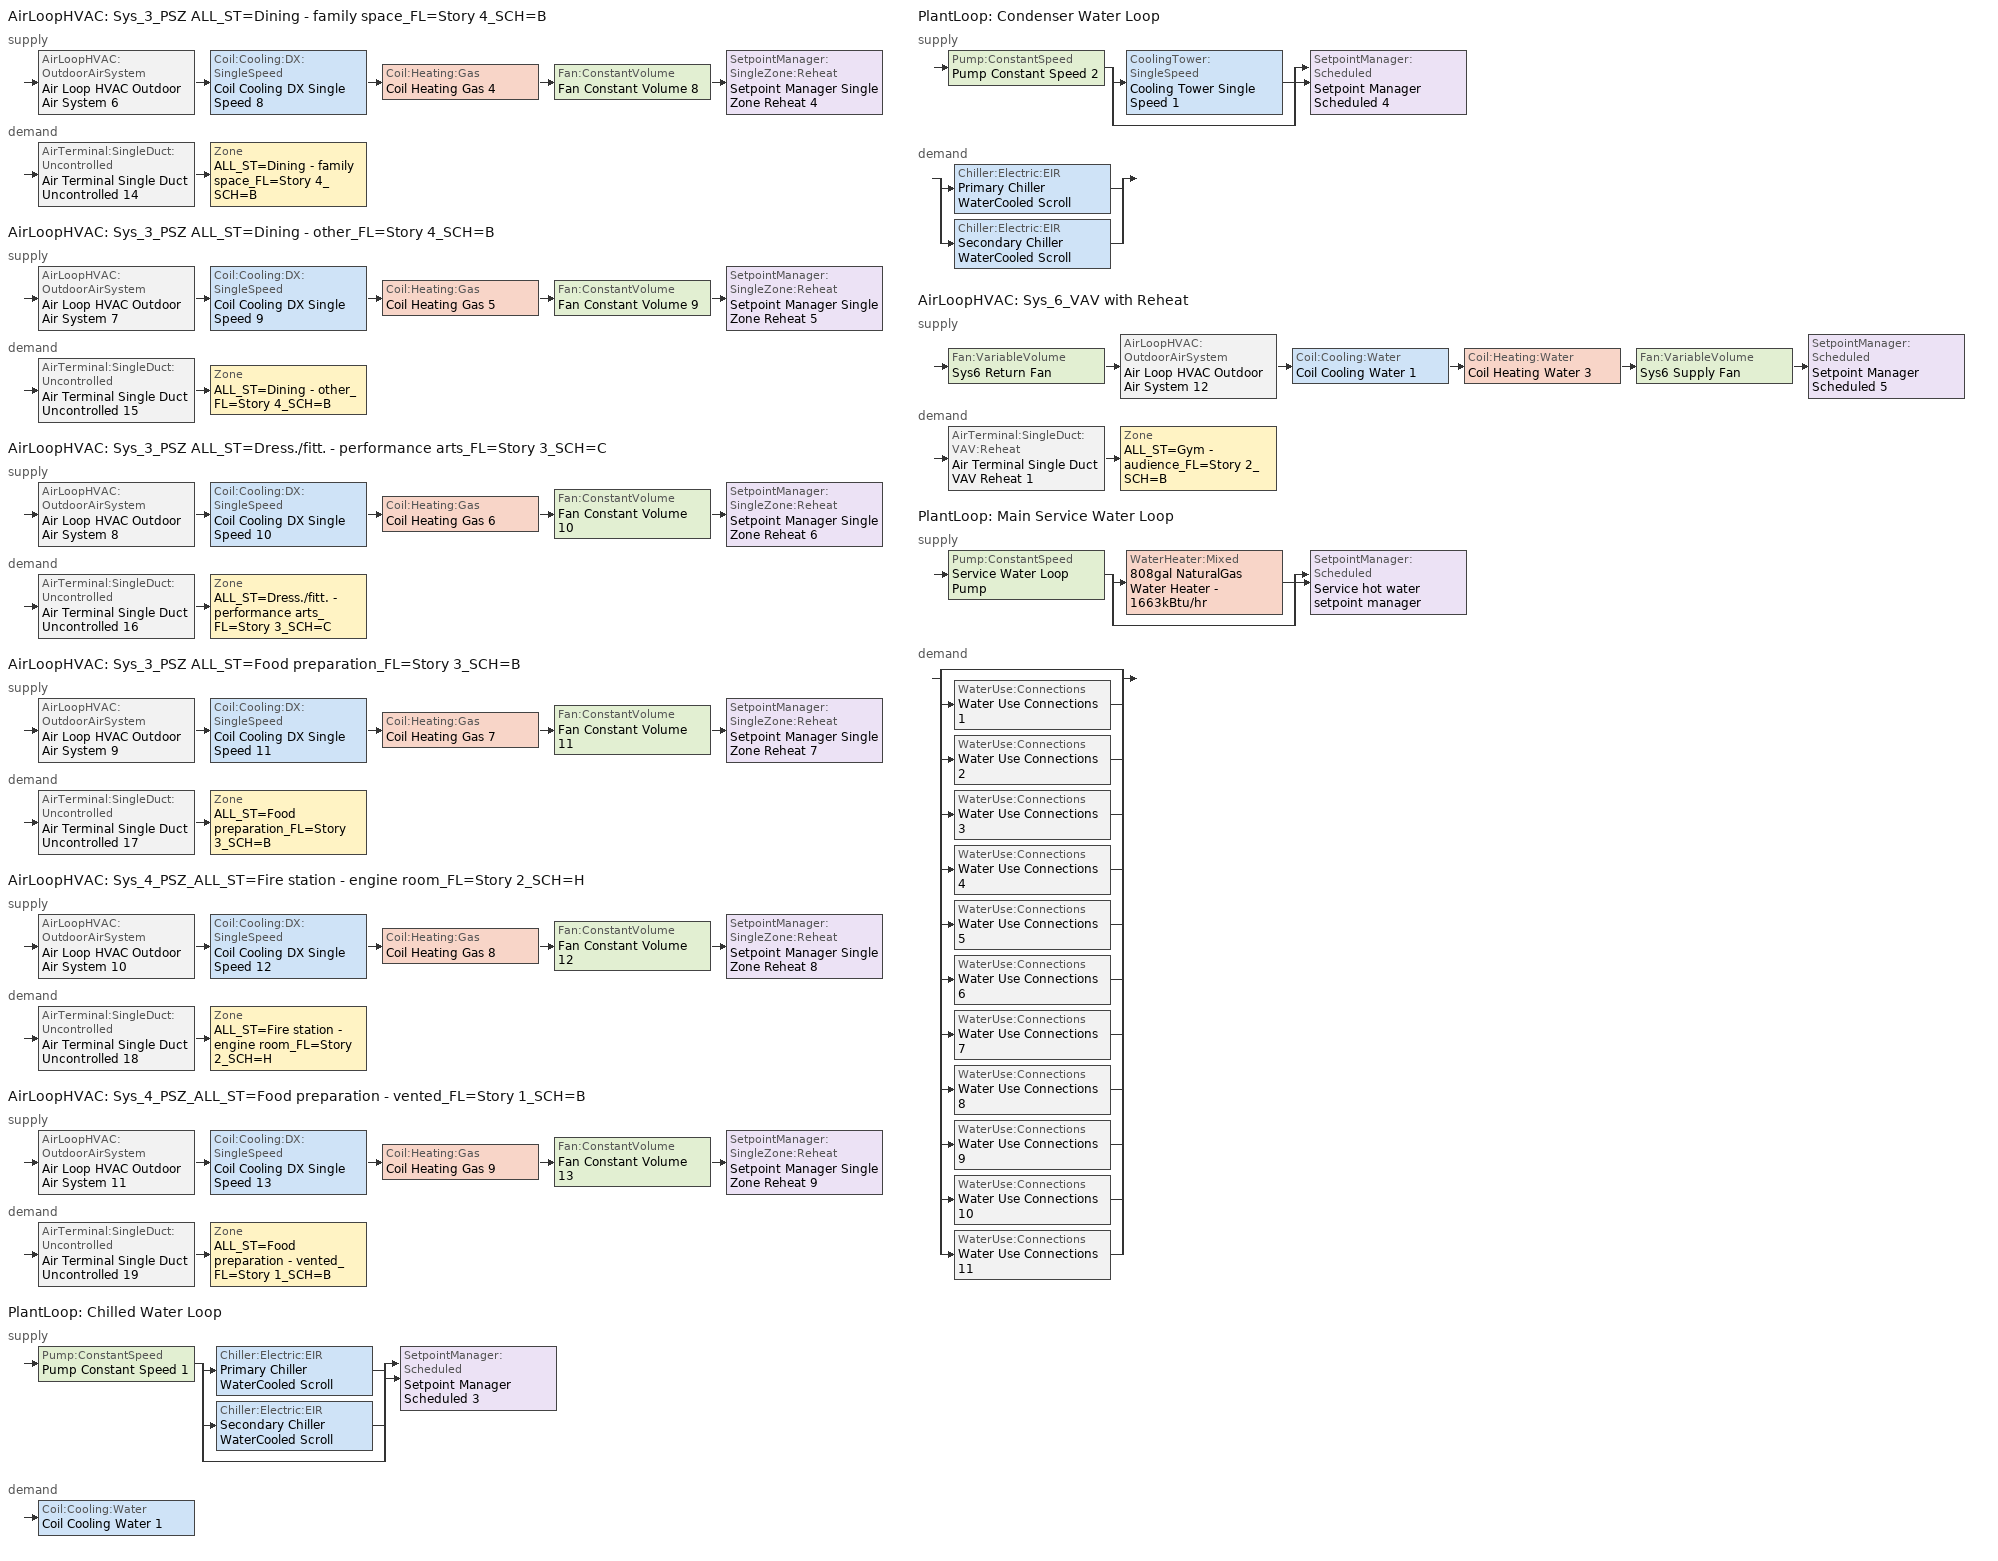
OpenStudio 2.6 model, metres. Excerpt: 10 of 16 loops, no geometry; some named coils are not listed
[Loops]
AirLoopHVAC 'Sys_3_PSZ ALL_ST=Dining - family space_FL=Story 4_SCH=B'
 supply: AirLoopHVAC:OutdoorAirSystem 'Air Loop HVAC Outdoor Air System 6' > Coil:Cooling:DX:SingleSpeed 'Coil Cooling DX Single Speed 8' > Coil:Heating:Gas 'Coil Heating Gas 4' > Fan:ConstantVolume 'Fan Constant Volume 8' > SetpointManager:SingleZone:Reheat 'Setpoint Manager Single Zone Reheat 4'
 demand: AirTerminal:SingleDuct:Uncontrolled 'Air Terminal Single Duct Uncontrolled 14' > Zone 'ALL_ST=Dining - family space_FL=Story 4_SCH=B'
AirLoopHVAC 'Sys_3_PSZ ALL_ST=Dining - other_FL=Story 4_SCH=B'
 supply: AirLoopHVAC:OutdoorAirSystem 'Air Loop HVAC Outdoor Air System 7' > Coil:Cooling:DX:SingleSpeed 'Coil Cooling DX Single Speed 9' > Coil:Heating:Gas 'Coil Heating Gas 5' > Fan:ConstantVolume 'Fan Constant Volume 9' > SetpointManager:SingleZone:Reheat 'Setpoint Manager Single Zone Reheat 5'
 demand: AirTerminal:SingleDuct:Uncontrolled 'Air Terminal Single Duct Uncontrolled 15' > Zone 'ALL_ST=Dining - other_FL=Story 4_SCH=B'
AirLoopHVAC 'Sys_3_PSZ ALL_ST=Dress./fitt. - performance arts_FL=Story 3_SCH=C'
 supply: AirLoopHVAC:OutdoorAirSystem 'Air Loop HVAC Outdoor Air System 8' > Coil:Cooling:DX:SingleSpeed 'Coil Cooling DX Single Speed 10' > Coil:Heating:Gas 'Coil Heating Gas 6' > Fan:ConstantVolume 'Fan Constant Volume 10' > SetpointManager:SingleZone:Reheat 'Setpoint Manager Single Zone Reheat 6'
 demand: AirTerminal:SingleDuct:Uncontrolled 'Air Terminal Single Duct Uncontrolled 16' > Zone 'ALL_ST=Dress./fitt. - performance arts_FL=Story 3_SCH=C'
AirLoopHVAC 'Sys_3_PSZ ALL_ST=Food preparation_FL=Story 3_SCH=B'
 supply: AirLoopHVAC:OutdoorAirSystem 'Air Loop HVAC Outdoor Air System 9' > Coil:Cooling:DX:SingleSpeed 'Coil Cooling DX Single Speed 11' > Coil:Heating:Gas 'Coil Heating Gas 7' > Fan:ConstantVolume 'Fan Constant Volume 11' > SetpointManager:SingleZone:Reheat 'Setpoint Manager Single Zone Reheat 7'
 demand: AirTerminal:SingleDuct:Uncontrolled 'Air Terminal Single Duct Uncontrolled 17' > Zone 'ALL_ST=Food preparation_FL=Story 3_SCH=B'
AirLoopHVAC 'Sys_4_PSZ_ALL_ST=Fire station - engine room_FL=Story 2_SCH=H'
 supply: AirLoopHVAC:OutdoorAirSystem 'Air Loop HVAC Outdoor Air System 10' > Coil:Cooling:DX:SingleSpeed 'Coil Cooling DX Single Speed 12' > Coil:Heating:Gas 'Coil Heating Gas 8' > Fan:ConstantVolume 'Fan Constant Volume 12' > SetpointManager:SingleZone:Reheat 'Setpoint Manager Single Zone Reheat 8'
 demand: AirTerminal:SingleDuct:Uncontrolled 'Air Terminal Single Duct Uncontrolled 18' > Zone 'ALL_ST=Fire station - engine room_FL=Story 2_SCH=H'
AirLoopHVAC 'Sys_4_PSZ_ALL_ST=Food preparation - vented_FL=Story 1_SCH=B'
 supply: AirLoopHVAC:OutdoorAirSystem 'Air Loop HVAC Outdoor Air System 11' > Coil:Cooling:DX:SingleSpeed 'Coil Cooling DX Single Speed 13' > Coil:Heating:Gas 'Coil Heating Gas 9' > Fan:ConstantVolume 'Fan Constant Volume 13' > SetpointManager:SingleZone:Reheat 'Setpoint Manager Single Zone Reheat 9'
 demand: AirTerminal:SingleDuct:Uncontrolled 'Air Terminal Single Duct Uncontrolled 19' > Zone 'ALL_ST=Food preparation - vented_FL=Story 1_SCH=B'
PlantLoop 'Chilled Water Loop'
 supply: Pump:ConstantSpeed 'Pump Constant Speed 1' > split
  | Chiller:Electric:EIR 'Primary Chiller WaterCooled Scroll'
  | Chiller:Electric:EIR 'Secondary Chiller WaterCooled Scroll'
  | bypass
  join > SetpointManager:Scheduled 'Setpoint Manager Scheduled 3'
 demand: Coil:Cooling:Water 'Coil Cooling Water 1'
PlantLoop 'Condenser Water Loop'
 supply: Pump:ConstantSpeed 'Pump Constant Speed 2' > split
  | CoolingTower:SingleSpeed 'Cooling Tower Single Speed 1'
  | bypass
  join > SetpointManager:Scheduled 'Setpoint Manager Scheduled 4'
 demand: split
  | Chiller:Electric:EIR 'Primary Chiller WaterCooled Scroll'
  | Chiller:Electric:EIR 'Secondary Chiller WaterCooled Scroll'
AirLoopHVAC 'Sys_6_VAV with Reheat'
 supply: Fan:VariableVolume 'Sys6 Return Fan' > AirLoopHVAC:OutdoorAirSystem 'Air Loop HVAC Outdoor Air System 12' > Coil:Cooling:Water 'Coil Cooling Water 1' > Coil:Heating:Water 'Coil Heating Water 3' > Fan:VariableVolume 'Sys6 Supply Fan' > SetpointManager:Scheduled 'Setpoint Manager Scheduled 5'
 demand: AirTerminal:SingleDuct:VAV:Reheat 'Air Terminal Single Duct VAV Reheat 1' > Zone 'ALL_ST=Gym - audience_FL=Story 2_SCH=B'
PlantLoop 'Main Service Water Loop'
 supply: Pump:ConstantSpeed 'Service Water Loop Pump' > split
  | WaterHeater:Mixed '808gal NaturalGas Water Heater - 1663kBtu/hr'
  | bypass
  join > SetpointManager:Scheduled 'Service hot water setpoint manager'
 demand: split
  | bypass
  | WaterUse:Connections 'Water Use Connections 1'
  | WaterUse:Connections 'Water Use Connections 2'
  | WaterUse:Connections 'Water Use Connections 3'
  | WaterUse:Connections 'Water Use Connections 4'
  | WaterUse:Connections 'Water Use Connections 5'
  | WaterUse:Connections 'Water Use Connections 6'
  | WaterUse:Connections 'Water Use Connections 7'
  | WaterUse:Connections 'Water Use Connections 8'
  | WaterUse:Connections 'Water Use Connections 9'
  | WaterUse:Connections 'Water Use Connections 10'
  | WaterUse:Connections 'Water Use Connections 11'
[Sizing:Zone] Zone Cooling Design Supply Air Temperature Input Method=SupplyAirTemperature; Zone Cooling Design Supply Air Temperature {C}=13; Zone Cooling Design Supply Air Temperature Difference {deltaC}=11.11; Zone Heating Design Supply Air Temperature Input Method=SupplyAirTemperature; Zone Heating Design Supply Air Temperature {C}=43; Zone Heating Design Supply Air Temperature Difference {deltaC}=11.11; Zone Cooling Design Supply Air Humidity Ratio {kg-H2O/kg-air}=0.0085; Zone Heating Design Supply Air Humidity Ratio {kg-H2O/kg-air}=0.008; Zone Heating Sizing Factor=1.3; Zone Cooling Sizing Factor=1.1; Cooling Design Air Flow Method=DesignDay; Heating Design Air Flow Method=DesignDay; Account for Dedicated Outdoor Air System=No; Dedicated Outdoor Air System Control Strategy=NeutralSupplyAir; Dedicated Outdoor Air Low Setpoint Temperature for Design {C}=autosize; Dedicated Outdoor Air High Setpoint Temperature for Design {C}=autosize
ALL_ST=Dining - family space_FL=Story 4_SCH=B; ALL_ST=Dining - other_FL=Story 4_SCH=B; ALL_ST=Dress./fitt. - performance arts_FL=Story 3_SCH=C; ALL_ST=Fire station - engine room_FL=Story 2_SCH=H; ALL_ST=Food preparation_FL=Story 3_SCH=B; ALL_ST=Food preparation - vented_FL=Story 1_SCH=B; ALL_ST=Gym - audience_FL=Story 2_SCH=B
[Zone equipment]
ALL_ST=Dining - family space_FL=Story 4_SCH=B: Air Terminal Single Duct Uncontrolled 14, Zone HVAC Baseboard Convective Water 14
ALL_ST=Dining - other_FL=Story 4_SCH=B: Air Terminal Single Duct Uncontrolled 15, Zone HVAC Baseboard Convective Water 15
ALL_ST=Dress./fitt. - performance arts_FL=Story 3_SCH=C: Air Terminal Single Duct Uncontrolled 16, Zone HVAC Baseboard Convective Water 16
ALL_ST=Fire station - engine room_FL=Story 2_SCH=H: Air Terminal Single Duct Uncontrolled 18, Zone HVAC Baseboard Convective Water 18
ALL_ST=Food preparation_FL=Story 3_SCH=B: Air Terminal Single Duct Uncontrolled 17, Zone HVAC Baseboard Convective Water 17
ALL_ST=Food preparation - vented_FL=Story 1_SCH=B: Air Terminal Single Duct Uncontrolled 19, Zone HVAC Baseboard Convective Water 19
ALL_ST=Gym - audience_FL=Story 2_SCH=B: Air Terminal Single Duct VAV Reheat 1, Zone HVAC Baseboard Convective Water 20
[PlantLoop] Glycol Concentration=0; Plant Loop Volume {m3}=Autocalculate; Load Distribution Scheme=Optimal
Name | Maximum Loop Temperature {C} | Minimum Loop Temperature {C}
Chilled Water Loop; Condenser Water Loop
Main Service Water Loop | 60 | 10
[Sizing:Plant] Sizing Option=NonCoincident; Zone Timesteps in Averaging Window=1; Coincident Sizing Factor Mode=None
Name | Loop Type | Design Loop Exit Temperature {C} | Loop Design Temperature Difference {deltaC}
Chilled Water Loop | Cooling | 7 | 6
Condenser Water Loop | Condenser | 29 | 6
Main Service Water Loop | Heating | 60 | 5
[AirLoopHVAC] Availability Schedule=Always On Discrete; Design Supply Air Flow Rate {m3/s}=AutoSize
Sys_3_PSZ ALL_ST=Dining - family space_FL=Story 4_SCH=B; Sys_3_PSZ ALL_ST=Dining - other_FL=Story 4_SCH=B; Sys_3_PSZ ALL_ST=Dress./fitt. - performance arts_FL=Story 3_SCH=C; Sys_3_PSZ ALL_ST=Food preparation_FL=Story 3_SCH=B; Sys_4_PSZ_ALL_ST=Fire station - engine room_FL=Story 2_SCH=H; Sys_4_PSZ_ALL_ST=Food preparation - vented_FL=Story 1_SCH=B; Sys_6_VAV with Reheat
[Sizing:System] Type of Load to Size On=Sensible; Design Outdoor Air Flow Rate {m3/s}=Autosize; Preheat Design Temperature {C}=7; Preheat Design Humidity Ratio {kg-H2O/kg-Air}=0.008; Precool Design Humidity Ratio {kg-H2O/kg-Air}=0.008; Central Cooling Design Supply Air Temperature {C}=13; Sizing Option=NonCoincident; 100% Outdoor Air in Cooling=No; 100% Outdoor Air in Heating=No; Central Cooling Design Supply Air Humidity Ratio {kg-H2O/kg-Air}=0.0085; Central Heating Design Supply Air Humidity Ratio {kg-H2O/kg-Air}=0.008; Cooling Design Air Flow Method=DesignDay; Cooling Design Air Flow Rate {m3/s}=0; Heating Design Air Flow Method=DesignDay; Heating Design Air Flow Rate {m3/s}=0; System Outdoor Air Method=ZoneSum; Zone Maximum Outdoor Air Fraction=1; Cooling Supply Air Flow Rate Per Floor Area {m3/s-m2}=0.00996765; Cooling Fraction of Autosized Cooling Supply Air Flow Rate=1; Cooling Supply Air Flow Rate Per Unit Cooling Capacity {m3/s-W}=3.94755e-05; Heating Supply Air Flow Rate Per Floor Area {m3/s-m2}=0.00996765; Heating Fraction of Autosized Heating Supply Air Flow Rate=1; Heating Fraction of Autosized Cooling Supply Air Flow Rate=1; Heating Supply Air Flow Rate Per Unit Heating Capacity {m3/s-W}=3.15882e-05; Cooling Design Capacity Method=CoolingDesignCapacity; Cooling Design Capacity {W}=autosize; Cooling Design Capacity Per Floor Area {W/m2}=234.7; Fraction of Autosized Cooling Design Capacity=1; Heating Design Capacity Method=HeatingDesignCapacity; Heating Design Capacity {W}=autosize; Heating Design Capacity Per Floor Area {W/m2}=157; Fraction of Autosized Heating Design Capacity=1; Central Cooling Capacity Control Method=OnOff
Name | Minimum System Air Flow Ratio | Precool Design Temperature {C} | Central Heating Design Supply Air Temperature {C}
Sys_3_PSZ ALL_ST=Dining - family space_FL=Story 4_SCH=B; Sys_3_PSZ ALL_ST=Dining - other_FL=Story 4_SCH=B; Sys_3_PSZ ALL_ST=Dress./fitt. - performance arts_FL=Story 3_SCH=C; Sys_3_PSZ ALL_ST=Food preparation_FL=Story 3_SCH=B; Sys_4_PSZ_ALL_ST=Fire station - engine room_FL=Story 2_SCH=H; Sys_4_PSZ_ALL_ST=Food preparation - vented_FL=Story 1_SCH=B | 1 | 13 | 43
Sys_6_VAV with Reheat | 0.3 | 12.8 | 13.1
[Fan:ConstantVolume] Availability Schedule=Always On Discrete; Maximum Flow Rate {m3/s}=AutoSize
Fan Constant Volume 8; Fan Constant Volume 9; Fan Constant Volume 10; Fan Constant Volume 11; Fan Constant Volume 12; Fan Constant Volume 13
[Coil:Heating:Gas] Availability Schedule=Always On Discrete; Gas Burner Efficiency=0.8; Nominal Capacity {W}=AutoSize; Parasitic Electric Load {W}=0; Parasitic Gas Load {W}=0
Coil Heating Gas 4; Coil Heating Gas 5; Coil Heating Gas 6; Coil Heating Gas 7; Coil Heating Gas 8; Coil Heating Gas 9
[Coil:Cooling:DX:SingleSpeed] Availability Schedule=Always On Discrete; Rated Total Cooling Capacity {W}=autosize; Rated Sensible Heat Ratio=autosize; Rated COP {W/W}=3; Rated Air Flow Rate {m3/s}=autosize; Rated Evaporator Fan Power Per Volume Flow Rate {W/(m3/s)}=773.3; Condenser Type=AirCooled; Evaporative Condenser Effectiveness=0; Evaporative Condenser Air Flow Rate {m3/s}=Autosize; Evaporative Condenser Pump Rated Power Consumption {W}=Autosize; Crankcase Heater Capacity {W}=0; Maximum Outdoor Dry-Bulb Temperature for Crankcase Heater Operation {C}=0; Basin Heater Capacity {W/K}=0; Basin Heater Setpoint Temperature {C}=10
Name | Total Cooling Capacity Function of Temperature Curve | Total Cooling Capacity Function of Flow Fraction Curve | Energy Input Ratio Function of Temperature Curve | Energy Input Ratio Function of Flow Fraction Curve | Part Load Fraction Correlation Curve
Coil Cooling DX Single Speed 8 | Curve Biquadratic 15 | Curve Quadratic 17 | Curve Biquadratic 16 | Curve Quadratic 18 | Curve Quadratic 19
Coil Cooling DX Single Speed 9 | Curve Biquadratic 17 | Curve Quadratic 20 | Curve Biquadratic 18 | Curve Quadratic 21 | Curve Quadratic 22
Coil Cooling DX Single Speed 10 | Curve Biquadratic 19 | Curve Quadratic 23 | Curve Biquadratic 20 | Curve Quadratic 24 | Curve Quadratic 25
Coil Cooling DX Single Speed 11 | Curve Biquadratic 21 | Curve Quadratic 26 | Curve Biquadratic 22 | Curve Quadratic 27 | Curve Quadratic 28
Coil Cooling DX Single Speed 12 | Curve Biquadratic 23 | Curve Quadratic 29 | Curve Biquadratic 24 | Curve Quadratic 30 | Curve Cubic 6
Coil Cooling DX Single Speed 13 | Curve Biquadratic 25 | Curve Quadratic 31 | Curve Biquadratic 26 | Curve Quadratic 32 | Curve Cubic 7
[Controller:OutdoorAir] Minimum Outdoor Air Flow Rate {m3/s}=autosize; Maximum Outdoor Air Flow Rate {m3/s}=Autosize; Economizer Control Type=NoEconomizer; Economizer Control Action Type=ModulateFlow; Economizer Maximum Limit Dry-Bulb Temperature {C}=28; Economizer Maximum Limit Enthalpy {J/kg}=64000; Economizer Minimum Limit Dry-Bulb Temperature {C}=-100; Lockout Type=NoLockout; Minimum Limit Type=FixedMinimum; High Humidity Control=No; Heat Recovery Bypass Control Type=BypassWhenWithinEconomizerLimits
Name | Controller Mechanical Ventilation
Controller Outdoor Air 6 | Controller Mechanical Ventilation 6
Controller Outdoor Air 7 | Controller Mechanical Ventilation 7
Controller Outdoor Air 8 | Controller Mechanical Ventilation 8
Controller Outdoor Air 9 | Controller Mechanical Ventilation 9
Controller Outdoor Air 10 | Controller Mechanical Ventilation 10
Controller Outdoor Air 11 | Controller Mechanical Ventilation 11
Controller Outdoor Air 12 | Controller Mechanical Ventilation 12
[Controller:MechanicalVentilation] Availability Schedule=Always On Discrete; System Outdoor Air Method=ZoneSum
Controller Mechanical Ventilation 6; Controller Mechanical Ventilation 7; Controller Mechanical Ventilation 8; Controller Mechanical Ventilation 9; Controller Mechanical Ventilation 10; Controller Mechanical Ventilation 11; Controller Mechanical Ventilation 12
[AirLoopHVAC:OutdoorAirSystem]
Name | Controller
Air Loop HVAC Outdoor Air System 6 | Controller Outdoor Air 6
Air Loop HVAC Outdoor Air System 7 | Controller Outdoor Air 7
Air Loop HVAC Outdoor Air System 8 | Controller Outdoor Air 8
Air Loop HVAC Outdoor Air System 9 | Controller Outdoor Air 9
Air Loop HVAC Outdoor Air System 10 | Controller Outdoor Air 10
Air Loop HVAC Outdoor Air System 11 | Controller Outdoor Air 11
Air Loop HVAC Outdoor Air System 12 | Controller Outdoor Air 12
[SetpointManager:SingleZone:Reheat] Minimum Supply Air Temperature {C}=13; Maximum Supply Air Temperature {C}=43
Name | Control Zone
Setpoint Manager Single Zone Reheat 4 | ALL_ST=Dining - family space_FL=Story 4_SCH=B
Setpoint Manager Single Zone Reheat 5 | ALL_ST=Dining - other_FL=Story 4_SCH=B
Setpoint Manager Single Zone Reheat 6 | ALL_ST=Dress./fitt. - performance arts_FL=Story 3_SCH=C
Setpoint Manager Single Zone Reheat 7 | ALL_ST=Food preparation_FL=Story 3_SCH=B
Setpoint Manager Single Zone Reheat 8 | ALL_ST=Fire station - engine room_FL=Story 2_SCH=H
Setpoint Manager Single Zone Reheat 9 | ALL_ST=Food preparation - vented_FL=Story 1_SCH=B
[AirTerminal:SingleDuct:Uncontrolled] Availability Schedule=Always On Discrete; Maximum Air Flow Rate {m3/s}=AutoSize
Air Terminal Single Duct Uncontrolled 14; Air Terminal Single Duct Uncontrolled 15; Air Terminal Single Duct Uncontrolled 16; Air Terminal Single Duct Uncontrolled 17; Air Terminal Single Duct Uncontrolled 18; Air Terminal Single Duct Uncontrolled 19
[Controller:WaterCoil]
Controller Water Coil 4: Water Coil=Coil Cooling Water 1; Action=Reverse; Minimum Actuated Flow {m3/s}=0
[SetpointManager:Scheduled] Control Variable=Temperature
Name | Schedule
Setpoint Manager Scheduled 3 | CHW Temp
Setpoint Manager Scheduled 4 | CW Temp
Setpoint Manager Scheduled 5 | Supply Air Temp
Service hot water setpoint manager | Service Water Loop Temp - 140F
[Pump:ConstantSpeed] Rated Flow Rate {m3/s}=autosize; Rated Power Consumption {W}=autosize; Motor Efficiency=0.9; Fraction of Motor Inefficiencies to Fluid Stream=0; Pump Control Type=Intermittent; Design Power Sizing Method=PowerPerFlowPerPressure; Design Electric Power per Unit Flow Rate {W/(m3/s)}=348701.1; Design Shaft Power per Unit Flow Rate per Unit Head {W-s/m3-Pa}=1.28205
Name | Rated Pump Head {Pa}
Pump Constant Speed 1; Pump Constant Speed 2 | 179352
Service Water Loop Pump | 954713
[Chiller:Electric:EIR] Reference Capacity {W}=Autosize; Reference COP {W/W}=5.5; Condenser Type=WaterCooled; Design Heat Recovery Water Flow Rate {m3/s}=0; Sizing Factor=1; Basin Heater Capacity {W/K}=0; Basin Heater Setpoint Temperature {C}=10
Name | Cooling Capacity Function of Temperature Curve | Electric Input to Cooling Output Ratio Function of Temperature Curve | Electric Input to Cooling Output Ratio Function of Part Load Ratio Curve
Primary Chiller WaterCooled Scroll | Curve Biquadratic 27 | Curve Biquadratic 28 | Curve Quadratic 33
Secondary Chiller WaterCooled Scroll | Curve Biquadratic 29 | Curve Biquadratic 30 | Curve Quadratic 34
[CoolingTower:SingleSpeed]
Cooling Tower Single Speed 1: Design Water Flow Rate {m3/s}=autosize; Design Air Flow Rate {m3/s}=autosize; Fan Power at Design Air Flow Rate {W}=autosize; U-Factor Times Area Value at Design Air Flow Rate {W/K}=autosize; Air Flow Rate in Free Convection Regime {m3/s}=autosize; U-Factor Times Area Value at Free Convection Air Flow Rate {W/K}=autosize; Performance Input Method=UFactorTimesAreaAndDesignWaterFlowRate; Free Convection Capacity {W}=0; Basin Heater Capacity {W/K}=0; Evaporation Loss Mode=LossFactor; Evaporation Loss Factor {percent/K}=0.2; Drift Loss Percent {percent}=0.008; Blowdown Calculation Mode=ConcentrationRatio; Blowdown Concentration Ratio=3; Capacity Control=FanCycling; Number of Cells=1; Cell Control=MinimalCell; Cell Minimum  Water Flow Rate Fraction=0.33; Cell Maximum Water Flow Rate Fraction=2.5; Sizing Factor=1; Free Convection Air Flow Rate Sizing Factor=0.1; Free Convection U-Factor Times Area Value Sizing Factor=0.1; Heat Rejection Capacity and Nominal Capacity Sizing Ratio=1.25; Free Convection Nominal Capacity Sizing Factor=0.1; Design Inlet Air Dry-Bulb Temperature {C}=35; Design Inlet Air Wet-Bulb Temperature {C}=24; Design Approach Temperature {deltaC}=5; Design Range Temperature {deltaC}=6
[Fan:VariableVolume] Availability Schedule=Always On Discrete; Fan Efficiency=0.6045; Pressure Rise {Pa}=1017.592; Maximum Flow Rate {m3/s}=Autosize; Fan Power Minimum Flow Rate Input Method=FixedFlowRate; Fan Power Minimum Flow Fraction=0; Fan Power Minimum Air Flow Rate {m3/s}=0; Motor Efficiency=0.93; Motor In Airstream Fraction=1; Fan Power Coefficient 1=0.0407599; Fan Power Coefficient 2=0.088045; Fan Power Coefficient 3=-0.0729261; Fan Power Coefficient 4=0.94374; Fan Power Coefficient 5=0
Sys6 Supply Fan; Sys6 Return Fan
[Coil:Cooling:Water]
Coil Cooling Water 1: Availability Schedule=Always On Discrete
[AirTerminal:SingleDuct:VAV:Reheat]
Air Terminal Single Duct VAV Reheat 1: Availability Schedule=Always On Discrete; Maximum Air Flow Rate {m3/s}=AutoSize; Zone Minimum Air Flow Input Method=Constant; Constant Minimum Air Flow Fraction=0.3; Fixed Minimum Air Flow Rate {m3/s}=5; Reheat Coil=Coil Heating Water 4; Maximum Hot Water or Steam Flow Rate {m3/s}=AutoSize; Minimum Hot Water or Steam Flow Rate {m3/s}=0; Convergence Tolerance=0.001; Damper Heating Action=Normal; Maximum Flow per Zone Floor Area During Reheat {m3/s-m2}=AutoSize; Maximum Flow Fraction During Reheat=AutoSize; Maximum Reheat Air Temperature {C}=43; Control For Outdoor Air=No
[WaterHeater:Mixed]
808gal NaturalGas Water Heater - 1663kBtu/hr: Tank Volume {m3}=3.05713; Setpoint Temperature Schedule=Service Water Loop Temp - 140F; Deadband Temperature Difference {deltaC}=2; Maximum Temperature Limit {C}=82.2222; Heater Control Type=Cycle; Heater Maximum Capacity {W}=487355; Heater Fuel Type=NaturalGas; Heater Thermal Efficiency=0.8; Off Cycle Parasitic Fuel Consumption Rate {W}=20; Off Cycle Parasitic Fuel Type=NaturalGas; Off Cycle Parasitic Heat Fraction to Tank=0.8; On Cycle Parasitic Fuel Type=NaturalGas; Ambient Temperature Indicator=Schedule; Ambient Temperature Schedule=Water Heater Ambient Temp Schedule - 70F; Off Cycle Loss Coefficient to Ambient Temperature {W/K}=6; On Cycle Loss Coefficient to Ambient Temperature {W/K}=6; Use Side Effectiveness=1; Source Side Effectiveness=1; Use Side Design Flow Rate {m3/s}=autosize; Source Side Design Flow Rate {m3/s}=autosize; Indirect Water Heating Recovery Time {hr}=1.5; Source Side Flow Control Mode=IndirectHeatPrimarySetpoint
[WaterUse:Connections]
Name | Water Use Equipment Name 1
Water Use Connections 1 | Dining - bar lounge/leisure-space function Service Water Use 1.92gal/min
Water Use Connections 2 | Dining - family space-space function Service Water Use 1.91gal/min
Water Use Connections 3 | Dining - other-space function Service Water Use 1.91gal/min
Water Use Connections 4 | Dormitory - living quarters-space function Service Water Use 4.26gal/min
Water Use Connections 5 | Dress./fitt. - performance arts-space function Service Water Use 0.21gal/min
Water Use Connections 6 | Dwelling unit(s)-space function Service Water Use 1.33gal/min
Water Use Connections 7 | Fire station - engine room-space function Service Water Use 2.08gal/min
Water Use Connections 8 | Fire station - quarters-space function Service Water Use 3.2gal/min
Water Use Connections 9 | Food preparation - vented-space function Service Water Use 0.96gal/min
Water Use Connections 10 | Food preparation-space function Service Water Use 0.96gal/min
Water Use Connections 11 | Gym - audience-space function Service Water Use 1.27gal/min
[WaterUse:Equipment:Definition]
Name | Peak Flow Rate {m3/s} | Target Temperature Schedule | Sensible Fraction Schedule | Latent Fraction Schedule
Dining - bar lounge/leisure-space function Service Water Use Def 1.92gal/min | 0.000120904 | Schedule Ruleset 5 | Schedule Ruleset 3 | Schedule Ruleset 4
Dining - family space-space function Service Water Use Def 1.91gal/min | 0.000120805 | Schedule Ruleset 8 | Schedule Ruleset 6 | Schedule Ruleset 7
Dining - other-space function Service Water Use Def 1.91gal/min | 0.000120805 | Schedule Ruleset 11 | Schedule Ruleset 9 | Schedule Ruleset 10
Dormitory - living quarters-space function Service Water Use Def 4.26gal/min | 0.000269034 | Schedule Ruleset 14 | Schedule Ruleset 12 | Schedule Ruleset 13
Dress./fitt. - performance arts-space function Service Water Use Def 0.21gal/min | 1.34044e-05 | Schedule Ruleset 17 | Schedule Ruleset 15 | Schedule Ruleset 16
Dwelling unit(s)-space function Service Water Use Def 1.33gal/min | 8.40732e-05 | Schedule Ruleset 20 | Schedule Ruleset 18 | Schedule Ruleset 19
Fire station - engine room-space function Service Water Use Def 2.08gal/min | 0.000131166 | Schedule Ruleset 23 | Schedule Ruleset 21 | Schedule Ruleset 22
Fire station - quarters-space function Service Water Use Def 3.2gal/min | 0.000201776 | Schedule Ruleset 26 | Schedule Ruleset 24 | Schedule Ruleset 25
Food preparation - vented-space function Service Water Use Def 0.96gal/min | 6.04677e-05 | Schedule Ruleset 29 | Schedule Ruleset 27 | Schedule Ruleset 28
Food preparation-space function Service Water Use Def 0.96gal/min | 6.04677e-05 | Schedule Ruleset 32 | Schedule Ruleset 30 | Schedule Ruleset 31
Gym - audience-space function Service Water Use Def 1.27gal/min | 8.034e-05 | Schedule Ruleset 35 | Schedule Ruleset 33 | Schedule Ruleset 34
[WaterUse:Equipment]
Name | Water Use Equipment Definition | Space | Flow Rate Fraction Schedule
Dining - bar lounge/leisure-space function Service Water Use 1.92gal/min | Dining - bar lounge/leisure-space function Service Water Use Def 1.92gal/min | Dining - bar lounge/leisure-Space Function | NECB-B-Service Water Heating
Dining - family space-space function Service Water Use 1.91gal/min | Dining - family space-space function Service Water Use Def 1.91gal/min | Dining - family space-Space Function | NECB-B-Service Water Heating
Dining - other-space function Service Water Use 1.91gal/min | Dining - other-space function Service Water Use Def 1.91gal/min | Dining - other-Space Function | NECB-B-Service Water Heating
Dormitory - living quarters-space function Service Water Use 4.26gal/min | Dormitory - living quarters-space function Service Water Use Def 4.26gal/min | Dormitory - living quarters-Space Function | NECB-G-Service Water Heating
Dress./fitt. - performance arts-space function Service Water Use 0.21gal/min | Dress./fitt. - performance arts-space function Service Water Use Def 0.21gal/min | Dress./fitt. - performance arts-Space Function | NECB-C-Service Water Heating
Dwelling unit(s)-space function Service Water Use 1.33gal/min | Dwelling unit(s)-space function Service Water Use Def 1.33gal/min | Dwelling Unit(s)-Space Function | NECB-G-Service Water Heating
Fire station - engine room-space function Service Water Use 2.08gal/min | Fire station - engine room-space function Service Water Use Def 2.08gal/min | Fire station - engine room-Space Function | NECB-H-Service Water Heating
Fire station - quarters-space function Service Water Use 3.2gal/min | Fire station - quarters-space function Service Water Use Def 3.2gal/min | Fire station - quarters-Space Function | NECB-G-Service Water Heating
Food preparation - vented-space function Service Water Use 0.96gal/min | Food preparation - vented-space function Service Water Use Def 0.96gal/min | Food preparation - vented-Space Function | NECB-B-Service Water Heating
Food preparation-space function Service Water Use 0.96gal/min | Food preparation-space function Service Water Use Def 0.96gal/min | Food preparation-Space Function | NECB-B-Service Water Heating
Gym - audience-space function Service Water Use 1.27gal/min | Gym - audience-space function Service Water Use Def 1.27gal/min | Gym - audience-Space Function | NECB-B-Service Water Heating
[Schedule:Ruleset]
Name | Default Day Schedule
CHW Temp | Schedule Day 4
CW Temp | Schedule Day 5
Supply Air Temp | Supply Air Temp Default
Service Water Loop Temp - 140F | Service Water Loop Temp - 140F Default
Water Heater Ambient Temp Schedule - 70F | Water Heater Ambient Temp Schedule - 70F Default
Schedule Ruleset 3 | Schedule Day 8
Schedule Ruleset 4 | Schedule Day 9
Schedule Ruleset 5 | Schedule Day 10
NECB-B-Service Water Heating | NECB-B-Service Water Heating Default
Schedule Ruleset 6 | Schedule Day 11
Schedule Ruleset 7 | Schedule Day 12
Schedule Ruleset 8 | Schedule Day 13
Schedule Ruleset 9 | Schedule Day 14
Schedule Ruleset 10 | Schedule Day 15
Schedule Ruleset 11 | Schedule Day 16
Schedule Ruleset 12 | Schedule Day 17
Schedule Ruleset 13 | Schedule Day 18
Schedule Ruleset 14 | Schedule Day 19
NECB-G-Service Water Heating | NECB-G-Service Water Heating Default
Schedule Ruleset 15 | Schedule Day 20
Schedule Ruleset 16 | Schedule Day 21
Schedule Ruleset 17 | Schedule Day 22
NECB-C-Service Water Heating | NECB-C-Service Water Heating Default
Schedule Ruleset 18 | Schedule Day 23
Schedule Ruleset 19 | Schedule Day 24
Schedule Ruleset 20 | Schedule Day 25
Schedule Ruleset 21 | Schedule Day 26
Schedule Ruleset 22 | Schedule Day 27
Schedule Ruleset 23 | Schedule Day 28
NECB-H-Service Water Heating | NECB-H-Service Water Heating Default
Schedule Ruleset 24 | Schedule Day 29
Schedule Ruleset 25 | Schedule Day 30
Schedule Ruleset 26 | Schedule Day 31
Schedule Ruleset 27 | Schedule Day 32
Schedule Ruleset 28 | Schedule Day 33
Schedule Ruleset 29 | Schedule Day 34
Schedule Ruleset 30 | Schedule Day 35
Schedule Ruleset 31 | Schedule Day 36
Schedule Ruleset 32 | Schedule Day 37
Schedule Ruleset 33 | Schedule Day 38
Schedule Ruleset 34 | Schedule Day 39
Schedule Ruleset 35 | Schedule Day 40
[Schedule:Day]
Schedule Day 4; wkdCHW Temp 1; satCHW Temp 1; sunCHW Temp 1: 1, 0, 7, 2, 0, 7, 3, 0, 7, 4, 0, 7, 5, 0, 7, 6, 0, 7, 7, 0, 7, 8, 0, 7, 9, 0, 7, 10, 0, 7, 11, 0, 7, 12, 0, 7, 13, 0, 7, 14, 0, 7, 15, 0, 7, 16, 0, 7, 17, 0, 7, 18, 0, 7, 19, 0, 7, 20, 0, 7, 21, 0, 7, 22, 0, 7, 23, 0, 7, 24, 0, 7
Schedule Day 5; wkdCW Temp 1; satCW Temp 1; sunCW Temp 1: 1, 0, 29, 2, 0, 29, 3, 0, 29, 4, 0, 29, 5, 0, 29, 6, 0, 29, 7, 0, 29, 8, 0, 29, 9, 0, 29, 10, 0, 29, 11, 0, 29, 12, 0, 29, 13, 0, 29, 14, 0, 29, 15, 0, 29, 16, 0, 29, 17, 0, 29, 18, 0, 29, 19, 0, 29, 20, 0, 29, 21, 0, 29, 22, 0, 29, 23, 0, 29, 24, 0, 29
Supply Air Temp Default: 24, 0, 13
Service Water Loop Temp - 140F Default; Schedule Day 10; Schedule Day 13; Schedule Day 16; Schedule Day 19; Schedule Day 22; Schedule Day 25; Schedule Day 28; Schedule Day 31; Schedule Day 34; Schedule Day 37; Schedule Day 40: 24, 0, 60
Water Heater Ambient Temp Schedule - 70F Default: 24, 0, 21.1111
Schedule Day 8; Schedule Day 11; Schedule Day 14; Schedule Day 17; Schedule Day 20; Schedule Day 23; Schedule Day 26; Schedule Day 29; Schedule Day 32; Schedule Day 35; Schedule Day 38: 24, 0, 0.2
Schedule Day 9; Schedule Day 12; Schedule Day 15; Schedule Day 18; Schedule Day 21; Schedule Day 24; Schedule Day 27; Schedule Day 30; Schedule Day 33; Schedule Day 36; Schedule Day 39: 24, 0, 0.05
NECB-B-Service Water Heating Default; NECB-B-Service Water Heating Default|Wkdy Day: 1, 0, 0.6, 2, 0, 0.5, 9, 0, 0.05, 11, 0, 0.7, 12, 0, 0.4, 13, 0, 0.5, 15, 0, 0.6, 16, 0, 0.4, 18, 0, 0.3, 19, 0, 0.4, 20, 0, 0.5, 22, 0, 0.8, 24, 0, 0.9
NECB-B-Service Water Heating Sat Day: 1, 0, 0.7, 2, 0, 0.6, 9, 0, 0.05, 11, 0, 0.7, 12, 0, 0.4, 13, 0, 0.5, 15, 0, 0.6, 16, 0, 0.4, 18, 0, 0.3, 19, 0, 0.4, 20, 0, 0.5, 22, 0, 0.8, 24, 0, 0.9
NECB-B-Service Water Heating Sun|Hol Day: 1, 0, 0.5, 2, 0, 0.6, 9, 0, 0.05, 11, 0, 0.7, 12, 0, 0.4, 13, 0, 0.5, 15, 0, 0.6, 16, 0, 0.4, 18, 0, 0.3, 19, 0, 0.4, 20, 0, 0.5, 22, 0, 0.8, 24, 0, 0.5
NECB-G-Service Water Heating Default; NECB-G-Service Water Heating Default|Wkdy Day: 1, 0, 0.1, 6, 0, 0.05, 7, 0, 0.2, 8, 0, 0.8, 9, 0, 0.7, 10, 0, 0.5, 11, 0, 0.4, 14, 0, 0.2, 15, 0, 0.3, 17, 0, 0.5, 19, 0, 0.7, 21, 0, 0.4, 23, 0, 0.2, 24, 0, 0.1
NECB-G-Service Water Heating Sat Day: 1, 0, 0.1, 7, 0, 0.05, 8, 0, 0.2, 11, 0, 0.5, 15, 0, 0.3, 16, 0, 0.7, 17, 0, 0.9, 19, 0, 0.7, 20, 0, 0.6, 21, 0, 0.5, 22, 0, 0.4, 23, 0, 0.3, 24, 0, 0.2
NECB-G-Service Water Heating Sun|Hol Day: 1, 0, 0.1, 8, 0, 0.05, 9, 0, 0.2, 11, 0, 0.3, 13, 0, 0.2, 14, 0, 0.3, 15, 0, 0.4, 16, 0, 0.5, 17, 0, 0.6, 18, 0, 0.7, 19, 0, 0.4, 20, 0, 0.3, 24, 0, 0.2
NECB-C-Service Water Heating Default; NECB-C-Service Water Heating Default|Wkdy Day: 8, 0, 0.05, 9, 0, 0.1, 10, 0, 0.2, 11, 0, 0.3, 12, 0, 0.4, 16, 0, 0.8, 17, 0, 0.6, 18, 0, 0.4, 19, 0, 0.3, 21, 0, 0.2, 24, 0, 0.05
NECB-C-Service Water Heating Sat Day: 8, 0, 0.05, 9, 0, 0.1, 10, 0, 0.2, 11, 0, 0.3, 12, 0, 0.5, 16, 0, 0.9, 17, 0, 0.7, 18, 0, 0.5, 19, 0, 0.3, 21, 0, 0.2, 24, 0, 0.05
NECB-C-Service Water Heating Sun|Hol Day: 10, 0, 0.05, 11, 0, 0.1, 12, 0, 0.2, 13, 0, 0.4, 15, 0, 0.8, 16, 0, 0.6, 17, 0, 0.4, 18, 0, 0.3, 19, 0, 0.2, 24, 0, 0.05
NECB-H-Service Water Heating Default; NECB-H-Service Water Heating Default|Wkdy Day; NECB-H-Service Water Heating Sat Day; NECB-H-Service Water Heating Sun|Hol Day: 24, 0, 0.9
[Schedule:Rule] Date Specification Type=DateRange; Start Month=1; Start Day=1; End Month=12; End Day=31
Name | Schedule Ruleset | Rule Order | Day Schedule | Apply Sunday | Apply Monday | Apply Tuesday | Apply Wednesday | Apply Thursday | Apply Friday | Apply Saturday
wkdCHW Temp rule | CHW Temp | 2 | wkdCHW Temp 1 | No | Yes | Yes | Yes | Yes | Yes | No
satCHW Temprule | CHW Temp | 1 | satCHW Temp 1 | No | No | No | No | No | No | Yes
sunCHW Temprule | CHW Temp | 0 | sunCHW Temp 1 | Yes | No | No | No | No | No | No
wkdCW Temp rule | CW Temp | 2 | wkdCW Temp 1 | No | Yes | Yes | Yes | Yes | Yes | No
satCW Temprule | CW Temp | 1 | satCW Temp 1 | No | No | No | No | No | No | Yes
sunCW Temprule | CW Temp | 0 | sunCW Temp 1 | Yes | No | No | No | No | No | No
Schedule Rule 137 | NECB-B-Service Water Heating | 2 | NECB-B-Service Water Heating Default|Wkdy Day |  | Yes | Yes | Yes | Yes | Yes
Schedule Rule 138 | NECB-B-Service Water Heating | 1 | NECB-B-Service Water Heating Sat Day |  |  |  |  |  |  | Yes
Schedule Rule 139 | NECB-B-Service Water Heating | 0 | NECB-B-Service Water Heating Sun|Hol Day | Yes
Schedule Rule 140 | NECB-G-Service Water Heating | 2 | NECB-G-Service Water Heating Default|Wkdy Day |  | Yes | Yes | Yes | Yes | Yes
Schedule Rule 141 | NECB-G-Service Water Heating | 1 | NECB-G-Service Water Heating Sat Day |  |  |  |  |  |  | Yes
Schedule Rule 142 | NECB-G-Service Water Heating | 0 | NECB-G-Service Water Heating Sun|Hol Day | Yes
Schedule Rule 143 | NECB-C-Service Water Heating | 2 | NECB-C-Service Water Heating Default|Wkdy Day |  | Yes | Yes | Yes | Yes | Yes
Schedule Rule 144 | NECB-C-Service Water Heating | 1 | NECB-C-Service Water Heating Sat Day |  |  |  |  |  |  | Yes
Schedule Rule 145 | NECB-C-Service Water Heating | 0 | NECB-C-Service Water Heating Sun|Hol Day | Yes
Schedule Rule 146 | NECB-H-Service Water Heating | 2 | NECB-H-Service Water Heating Default|Wkdy Day |  | Yes | Yes | Yes | Yes | Yes
Schedule Rule 147 | NECB-H-Service Water Heating | 1 | NECB-H-Service Water Heating Sat Day |  |  |  |  |  |  | Yes
Schedule Rule 148 | NECB-H-Service Water Heating | 0 | NECB-H-Service Water Heating Sun|Hol Day | Yes
[Schedule:Constant]
Always On Discrete: Value=1
[Curve:Biquadratic]
Name | Coefficient1 Constant | Coefficient2 x | Coefficient3 x**2 | Coefficient4 y | Coefficient5 y**2 | Coefficient6 x*y | Minimum Value of x | Maximum Value of x | Minimum Value of y | Maximum Value of y
Curve Biquadratic 15; Curve Biquadratic 17; Curve Biquadratic 19; Curve Biquadratic 21 | 0.942588 | 0.00954335 | 0.00068377 | -0.0110427 | 5.249e-06 | -9.72e-06 | 17 | 22 | 13 | 46
Curve Biquadratic 16; Curve Biquadratic 18; Curve Biquadratic 20; Curve Biquadratic 22 | 0.342414 | 0.034885 | -0.0006237 | 0.00497722 | 0.000437951 | -0.000728028 | 17 | 22 | 13 | 46
Curve Biquadratic 23; Curve Biquadratic 25 | 0.867905 | 0.0142459 | 0.000554364 | -0.00755748 | 3.3048e-05 | -0.000191808 | 13 | 24 | 24 | 46
Curve Biquadratic 24; Curve Biquadratic 26 | 0.116936 | 0.0284933 | -0.000411156 | 0.0214108 | 0.000161028 | -0.000679104 | 13 | 24 | 24 | 46
Curve Biquadratic 27; Curve Biquadratic 29 | 1.02152 | 0.0370359 | 0.000233248 | -0.00389405 | -6.52536e-05 | -0.000268045 | 5 | 10 | 24 | 35
Curve Biquadratic 28; Curve Biquadratic 30 | 0.701769 | -0.00452016 | 0.00053311 | -0.00549821 | 0.000544579 | -0.000729032 | 5 | 10 | 24 | 35
[Curve:Quadratic]
Name | Coefficient1 Constant | Coefficient2 x | Coefficient3 x**2 | Minimum Value of x | Maximum Value of x
Curve Quadratic 17; Curve Quadratic 20; Curve Quadratic 23; Curve Quadratic 26 | 0.8 | 0.2 | 0 | 0.5 | 1.5
Curve Quadratic 18; Curve Quadratic 21; Curve Quadratic 24; Curve Quadratic 27 | 1.1552 | -0.1808 | 0.0256 | 0.5 | 1.5
Curve Quadratic 19; Curve Quadratic 22; Curve Quadratic 25; Curve Quadratic 28 | 0.85 | 0.15 | 0 | 0 | 1
Curve Quadratic 29; Curve Quadratic 30; Curve Quadratic 31; Curve Quadratic 32 | 1 | 0 | 0 | 0 | 1
Curve Quadratic 33; Curve Quadratic 34 | 0.0636912 | 0.584888 | 0.352803 | 0 | 1
[Curve:Cubic] Coefficient1 Constant=0.0277; Coefficient2 x=4.9151; Coefficient3 x**2=-8.184; Coefficient4 x**3=4.2702; Minimum Value of x=0.7; Maximum Value of x=1
Curve Cubic 6; Curve Cubic 7
